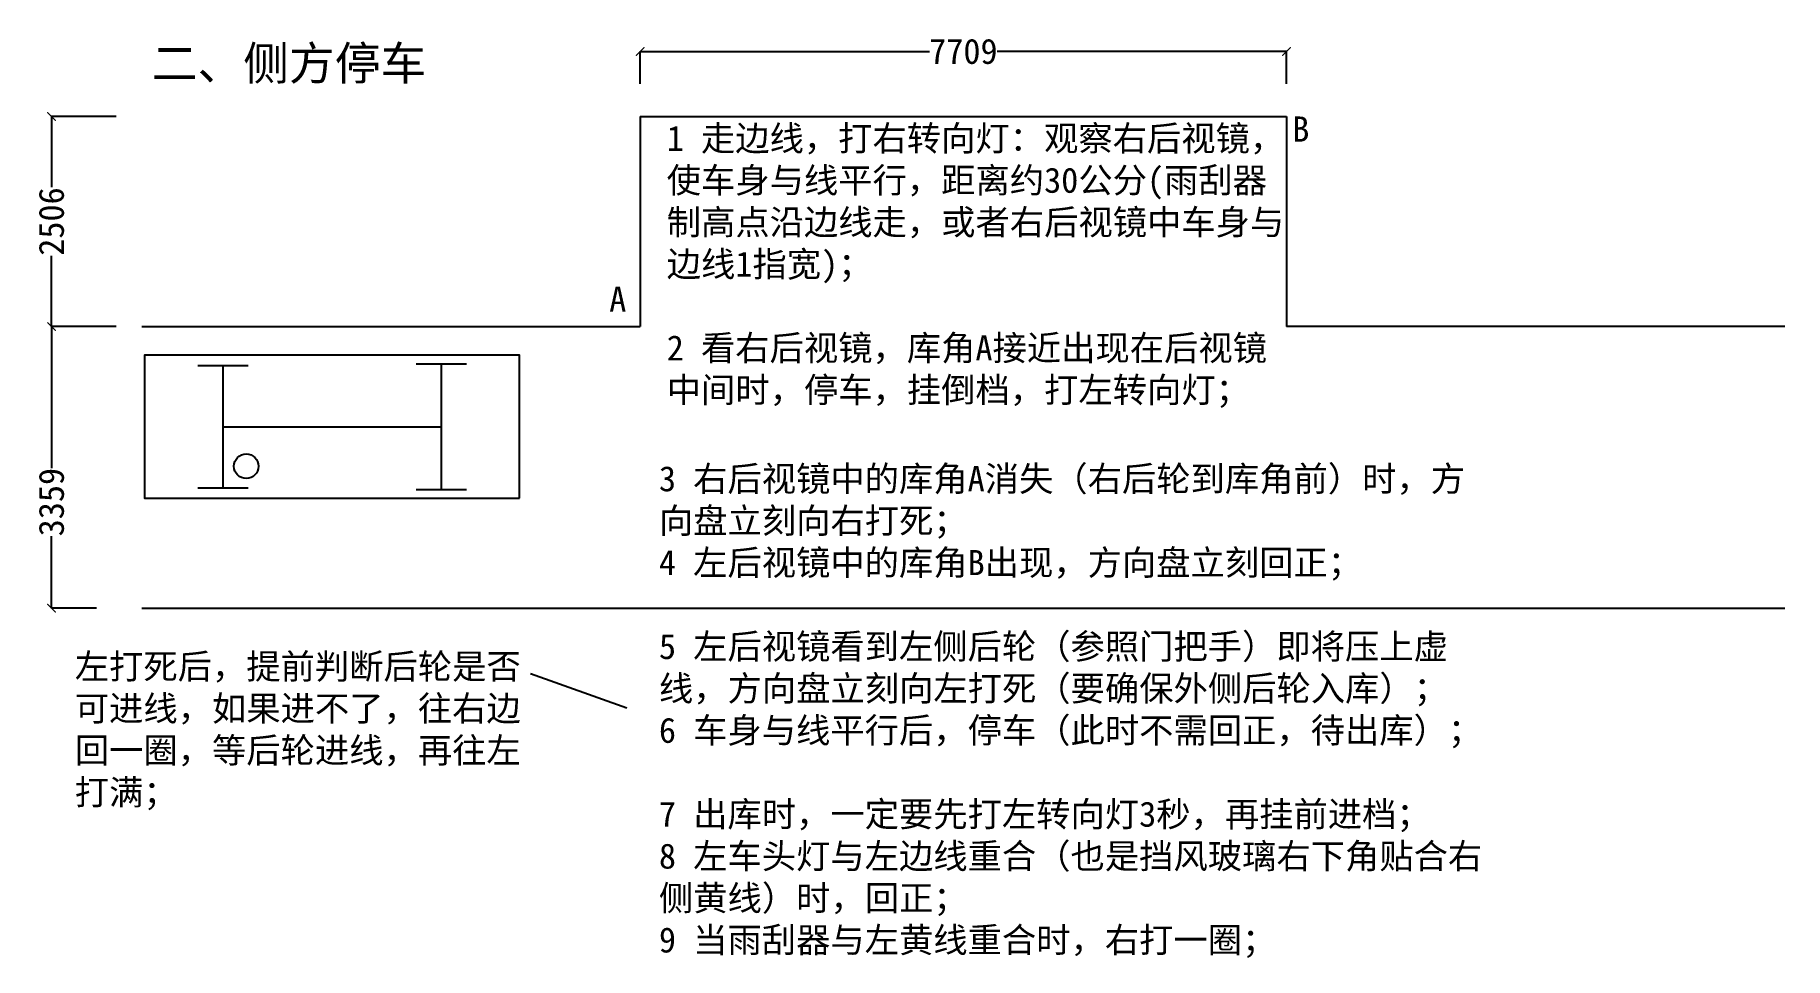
# Model space of a CAD drawing. Header units: millimetres. Extents: x 29991 to 50864, y 10787 to 21797.
import ezdxf

# ---------------------------------------------------------------- set-up
doc = ezdxf.new("R2010")
doc.units = ezdxf.units.MM
doc.header["$LTSCALE"] = 70
doc.styles.get("Standard").update_dxf_attribs({"font": '', "height": 300})
doc.styles.get('Standard').set_extended_font_data('SimSun')
doc.dimstyles.new('ISO-25', dxfattribs={"dimtxt": 2.5, "dimasz": 100, "dimexe": 1.25, "dimexo": 0.625, "dimtad": 0, "dimtxsty": 'Standard', "dimblk": 'ARCHTICK', "dimcen": 2.5, "dimadec": 0, "dimazin": 0, "dimtfac": 1, "dimtmove": 0, "dimatfit": 3, "dimfxl": 1, "dimarcsym": 0})

# ---------------------------------------------------------------- blocks, each defined once
blk = doc.blocks.new('_ArchTick')
at = {"color": 0, "linetype": 'ByBlock', "const_width": 0.15}
blk.add_lwpolyline([(-0.5, -0.5), (0.5, 0.5)], dxfattribs=at)
blk = doc.blocks.new('*D3')
at = {"color": 0, "lineweight": -2}
for p, q in [((30960, 20825), (30187, 20825)), ((30188, 20825), (30188, 19980)), ((30188, 18319), (30188, 19164)), ((30724, 18319), (30187, 18319))]:
    blk.add_line(p, q, dxfattribs=at)
at = {"color": 0, "lineweight": -2, "xscale": 100, "yscale": 100, "zscale": 100}
for p, rotation in [((30188, 20825), 90), ((30188, 18319), 270)]:
    blk.add_blockref('_ArchTick', p, dxfattribs=dict(at, rotation=rotation))
at = {"color": 0, "insert": (30188, 19572), "char_height": 300, "attachment_point": 5, "rotation": 90}
blk.add_mtext('2506', dxfattribs=at)
blk = doc.blocks.new('*D4')
at = {"color": 0, "lineweight": -2}
for p, q in [((30960, 18319), (30187, 18319)), ((30188, 18319), (30188, 16630)), ((30188, 14960), (30188, 15819)), ((30724, 14960), (30187, 14960))]:
    blk.add_line(p, q, dxfattribs=at)
at = {"color": 0, "lineweight": -2, "xscale": 100, "yscale": 100, "zscale": 100}
for p, rotation in [((30188, 18319), 90), ((30188, 14960), 270)]:
    blk.add_blockref('_ArchTick', p, dxfattribs=dict(at, rotation=rotation))
at = {"color": 0, "insert": (30188, 16225), "char_height": 300, "attachment_point": 5, "rotation": 90}
blk.add_mtext('3359', dxfattribs=at)
blk = doc.blocks.new('*D5')
at = {"color": 0, "lineweight": -2}
for p, q in [((37209, 21214), (37209, 21601)), ((37209, 21600), (40659, 21600)), ((44918, 21600), (41468, 21600)), ((44918, 21214), (44918, 21601))]:
    blk.add_line(p, q, dxfattribs=at)
at = {"color": 0, "lineweight": -2, "xscale": 100, "yscale": 100, "zscale": 100, "rotation": 180}
blk.add_blockref('_ArchTick', (37209, 21600), dxfattribs=at)
at = {"color": 0, "lineweight": -2, "xscale": 100, "yscale": 100, "zscale": 100}
blk.add_blockref('_ArchTick', (44918, 21600), dxfattribs=at)
at = {"color": 0, "insert": (41064, 21600), "char_height": 300, "attachment_point": 5}
blk.add_mtext('7709', dxfattribs=at)

msp = doc.modelspace()

# ---------------------------------------------------------------- linework, layer by layer
for p, q in [((37209.145, 20825.124), (44918.145, 20825.124)), ((37209.145, 20825.124), (37209.145, 18319.124)), ((44918.145, 20825.124), (44918.145, 18319.124)), ((31263.645, 18319.124), (37209.145, 18319.124)), ((50863.645, 18319.124), (44918.145, 18319.124)), ((31932.82, 17854.613), (32533.42, 17854.613)), ((32233.12, 17854.613), (32233.12, 16394.613)), ((34535.82, 17874.613), (35136.42, 17874.613)), ((34836.12, 17874.613), (34836.12, 16374.613)), ((32233.12, 17124.613), (34836.12, 17124.613)), ((31932.82, 16394.613), (32533.42, 16394.613)), ((34535.82, 16374.613), (35136.42, 16374.613)), ((31263.645, 14960.124), (50863.645, 14960.124)), ((37051.671, 13769.231), (35902.048, 14175.885))]:
    msp.add_line(p, q)
msp.add_lwpolyline([(35771.12, 16271.613), (35771.12, 17977.613), (31298.12, 17977.613), (31298.12, 16271.613)], close=True)
msp.add_circle((32510.273, 16653.019), 146.812)

# ---------------------------------------------------------------- texts
at = {"attachment_point": 1}
for s, insert, char_height, width in [('二、侧方停车', (31383.908, 21660.016), 400, 3625.38553), ('1 走边线，打右转向灯：观察右后视镜，使车身与线平行，距离约30公分(雨刮器制高点沿边线走，或者右后视镜中车身与边线1指宽)；\\P\\P2 看右后视镜，库角A接近出现在后视镜中间时，停车，挂倒档，打左转向灯；', (37525.763, 20714.872), 300, 7448.32624), ('{\\fSimSun|b1|i0|c134|p2;B}', (44986.776, 20825.124), 300, 758.07124), ('{\\fSimSun|b1|i0|c134|p2;A}', (36840.035, 18795.953), 300, 325.99505), ('3 右后视镜中的库角A消失（右后轮到库角前）时，方向盘立刻{\\fSimSun|b1|i0|c134|p2;\\C5;向右}打死；\\P4 左后视镜中的库角B出现，方向盘立刻{\\fSimSun|b1|i0|c134|p2;\\C5;回正}；\\P\\P5 左后视镜看到左侧后轮（参照门把手）即将压上虚线，方向盘立刻{\\fSimSun|b1|i0|c134|p2;\\C5;向左}打死（要确保外侧后轮入库）；\\P6 车身与线平行后，停车（此时不需回正，待出库）；\\P\\P7 出库时，一定要先打左转向灯3秒，再挂前进档；\\P8 左车头灯与左边线重合（也是挡风玻璃右下角贴合右侧黄线）时，{\\fSimSun|b1|i0|c134|p2;\\C5;回正}；\\P9 当雨刮器与左黄线重合时，{\\fSimSun|b1|i0|c134|p2;\\C5;右打}一圈；', (37432.669, 16654.285), 300, 9971.99368), ('左打死后，提前判断后轮是否可进线，如果进不了，往右边回一圈，等后轮进线，再往左打满；', (30465.288, 14415.094), 300, 5388.85884)]:
    msp.add_mtext(s, dxfattribs=dict(at, insert=insert, char_height=char_height, width=width))

# ---------------------------------------------------------------- dimensions: what is measured, and where the dimension line sits
dim = msp.add_linear_dim(base=(44918.145, 21600.089), p1=(37209.145, 21213.544), p2=(44918.145, 21213.544), dimstyle='ISO-25')
dim.commit()
dim.dimension.update_dxf_attribs({"geometry": '*D5', "text_midpoint": (41063.645, 21600.089)})
dim = msp.add_linear_dim(base=(30187.955, 20825.124), p1=(30724.863, 18319.124), p2=(30961.054, 20825.124), angle=90, dimstyle='ISO-25')
dim.commit()
dim.dimension.update_dxf_attribs({"geometry": '*D3', "text_midpoint": (30187.955, 19572.124)})
dim = msp.add_linear_dim(base=(30187.955, 14960.124), p1=(30961.054, 18319.124), p2=(30724.863, 14960.124), angle=90, dimstyle='ISO-25', override={"dimtmove": 1})
dim.commit()
dim.dimension.update_dxf_attribs({"geometry": '*D4', "text_midpoint": (30187.955, 16224.525), "dimtype": 160})

doc.saveas('drawing.dxf')
